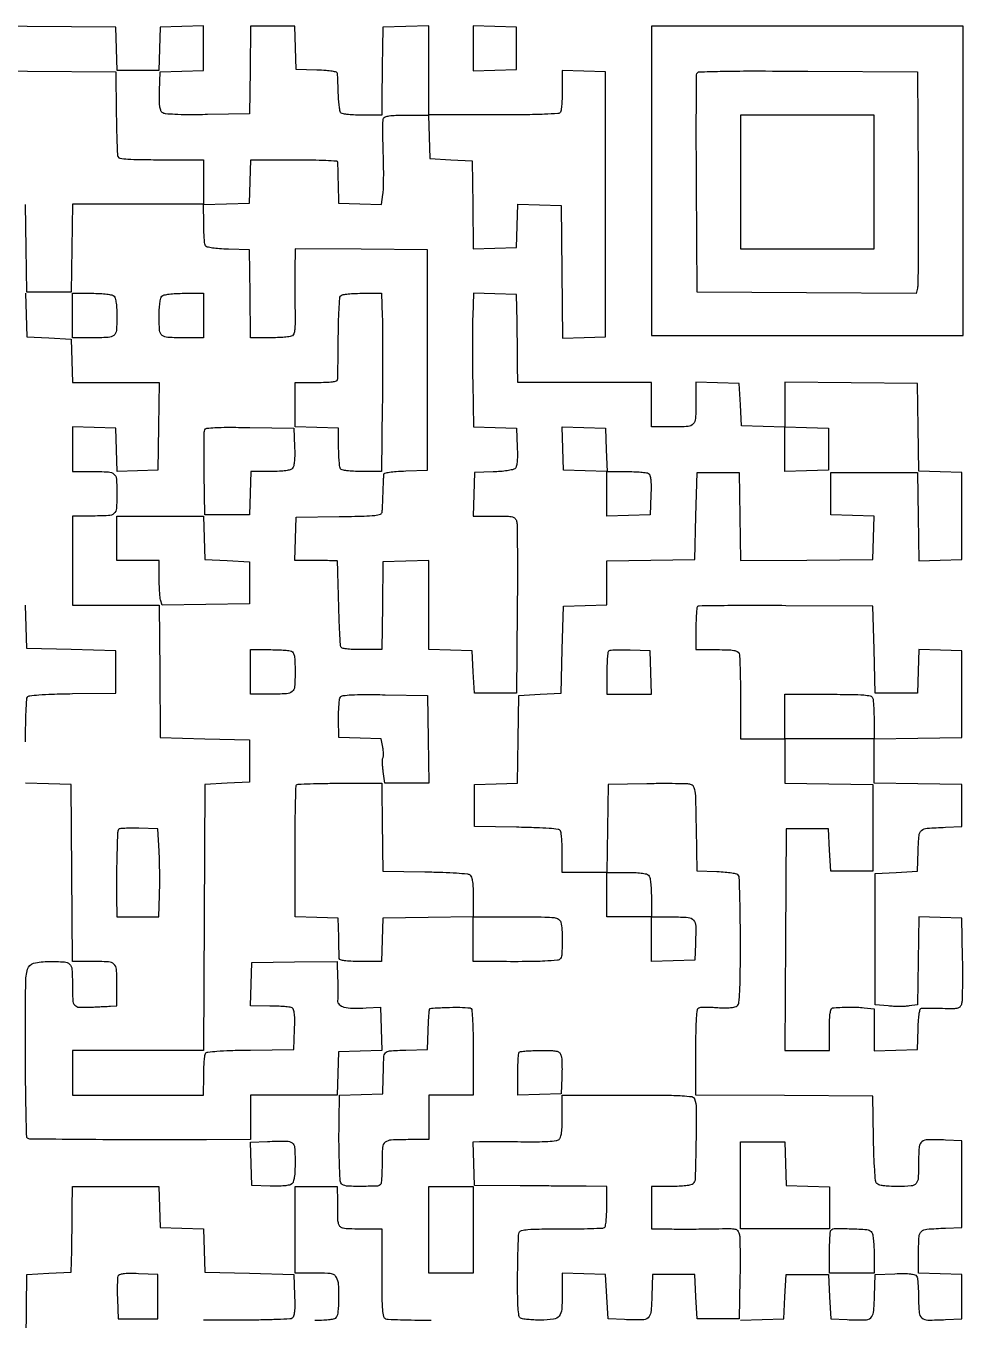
# Model space of a CAD drawing. Extents: x 156 to 936, y 100 to 969.
# Drawn here: x 536 to 936, y 417 to 969 of the extents above; entities that cross this region are included whole.
import ezdxf

# ---------------------------------------------------------------- set-up
doc = ezdxf.new("R2010")
doc.units = 0

msp = doc.modelspace()

# ---------------------------------------------------------------- linework, layer by layer
for points in [[(841, 416.924948), (850.25, 417.212474), (859.5, 417.5), (860, 427), (860.5, 436.5), (869.5, 436.5), (878.5, 436.5), (879, 427), (879.5, 417.5), (886.479083, 417.199088, 0.012739), (894.057347, 417.065605, 0.177046), (896.578192, 418.009645, 0.194277), (897.776454, 420.321238, 0.015844), (898.212602, 427.259666), (898.5, 436.5), (906.914347, 436.793098, -0.008519), (910.914541, 436.864234, -0.027159), (913.5815, 436.721251, -0.039341), (915.340297, 436.389362, -0.187221), (916.149034, 435.793098, -0.110329), (916.472448, 434.894739, -0.009569), (916.732898, 432.462007, -0.012224), (916.918958, 429.515863, -0.009191), (916.984687, 426.269052, 0.020117), (917.243616, 420.120646, 0.208495), (918.416483, 417.939726, 0.166891), (920.955518, 417.05428, 0.011976), (928.520917, 417.199088), (935.5, 417.5), (935.5, 427), (935.5, 436.5), (926.25, 436.787526), (917, 437.075052), (917, 446.018474, -0.014194), (917.190094, 452.713321, -0.199365), (918.215838, 454.834916, -0.165063), (920.527107, 455.811311, -0.009054), (928.5, 456.245668), (935.5, 456.5), (935.5, 475), (935.5, 493.5), (928.520917, 493.800912, 0.011811), (920.98911, 493.947558, 0.162596), (918.437447, 493.083447, 0.211695), (917.257441, 490.947241, 0.021864), (917, 485.062735, -0.010734), (916.841461, 477.678547, -0.161166), (915.94088, 475.304102, -0.205861), (913.880956, 474.224748, -0.019151), (908.015456, 474, -0.010979), (904.500505, 474.077192, -0.026068), (901.897686, 474.327937, -0.033142), (900.054983, 474.729223, -0.150468), (899.146237, 475.323796, -0.150078), (898.652029, 476.509893, -0.006421), (898.267561, 481.0752, -0.009449), (897.958517, 486.981462, -0.004527), (897.773792, 494.573796), (897.5, 512.5), (859.75, 512.762025), (822, 513.02405), (822, 531.405036, -0.003168), (822.057677, 540.507907, -0.013617), (822.273876, 545.922957, -0.014608), (822.613544, 549.437395, -0.276442), (823.268625, 550.272839, -0.082224), (824.098325, 550.443041, -0.007893), (826.166513, 550.489511, -0.009881), (828.649687, 550.457022, -0.007645), (831.352303, 550.32683, 0.013266), (834.34842, 550.216243, 0.025089), (836.762854, 550.312402, 0.029645), (838.585377, 550.586446, 0.121646), (839.583679, 551.069447, 0.195499), (840.358848, 552.515959, 0.013868), (840.722978, 557.169886, 0.010832), (840.938997, 564.698546, 0.001899), (840.984687, 578.872445, 0.002688), (840.923437, 589.165739, 0.004189), (840.748704, 598.032428, 0.0013), (840.513322, 605.70137, 0.134016), (840.202843, 606.706033, 0.192561), (839.466763, 607.236162, 0.02067), (837.36687, 607.666992, 0.020911), (834.539342, 608.005667, 0.010674), (830.968156, 608.206033), (822.5, 608.5), (822.227493, 626.736597, 0.001735), (822.008566, 638.626291, 0.027613), (821.697941, 642.647583, 0.103347), (821.021475, 644.570519, 0.198796), (819.727493, 645.522112, 0.054005), (818.193023, 645.728516, 0.002935), (813.307451, 645.825916, 0.004543), (807.482736, 645.854914, 0.003299), (801, 645.785515), (784.5, 645.5), (784.227935, 626.75), (783.955869, 608), (774.477935, 608), (765, 608), (764.984687, 616.25, 0.008715), (764.922014, 619.499311, 0.011727), (764.745063, 622.436726, 0.008914), (764.497985, 624.863889, 0.11214), (764.190449, 625.726088, 0.223435), (763.222567, 626.339909, 0.01141), (759.426015, 626.731244, 0.01247), (753.909881, 627.034694, 0.003691), (745.455762, 627.226088), (727.5, 627.5), (727.5, 636.5), (727.5, 645.5), (736.728072, 645.787236), (745.956143, 646.074471), (746.228072, 664.787236), (746.5, 683.5), (755.5, 684), (764.5, 684.5), (765, 703), (765.5, 721.5), (774.75, 721.787526), (784, 722.075052), (784, 731.515461), (784, 740.955869), (802.75, 741.227935), (821.5, 741.5), (822, 760), (822.5, 778.5), (831.5, 778.5), (840.5, 778.5), (840.772122, 759.734464), (841.044245, 740.968929), (869.272122, 741.234464), (897.5, 741.5), (897.787023, 750.711984), (898.074046, 759.923969), (888.787023, 760.211984), (879.5, 760.5), (879.5, 769.5), (879.5, 778.5), (898, 778.5), (916.5, 778.5), (916.772202, 759.712768), (917.044404, 740.925536), (926.272202, 741.212768), (935.5, 741.5), (935.5, 760), (935.5, 778.5), (926.271928, 778.787236), (917.043857, 779.074471), (916.771928, 797.787236), (916.5, 816.5), (888.25, 816.765573), (860, 817.031147), (860, 807.478047), (860, 797.924948), (850.75, 798.212474), (841.5, 798.5), (841, 807.5), (840.5, 816.5), (831.25, 816.787526), (822, 817.075052), (822, 809.119313, -0.01133), (821.829774, 801.607881, -0.174856), (820.858669, 799.255648, -0.19591), (818.651936, 798.200175, -0.014805), (811.893011, 798), (803, 798), (803, 807.5), (803, 817), (774.5, 817), (746, 817), (745.955913, 824.25, 0.0013), (745.924864, 827.826676, 0.000513), (745.86429, 832.748437, 0.000508), (745.787989, 838.066031, 0.000635), (745.705913, 843), (745.5, 854.5), (736.286659, 854.787041), (727.073318, 855.074081), (726.786659, 845.287041, 0.005548), (726.695431, 840.271326, 0.001816), (726.669853, 832.877992, 0.001809), (726.700964, 824.669093, 0.002043), (726.791563, 816.786976), (727.083126, 798.073952), (736.291563, 797.786976), (745.5, 797.5), (745.787955, 789.403945, -0.009297), (745.853384, 785.546182, -0.027925), (745.702116, 782.916969, -0.040485), (745.352763, 781.140998, -0.151881), (744.740571, 780.199656, -0.122658), (743.807209, 779.750369, -0.013628), (741.461407, 779.330101, -0.015939), (738.595712, 778.989946, -0.012276), (735.452616, 778.795712), (727.5, 778.5), (727.212474, 769.25), (726.924948, 760), (735.943422, 760, -0.004687), (741.535593, 759.947577, -0.053094), (743.728867, 759.672348, -0.153928), (744.852858, 759.00411, -0.122786), (745.51312, 757.75, -0.057518), (745.729034, 756.036511, -0.000828), (745.819534, 745.732813, -0.002273), (745.850416, 733.767907, -0.001496), (745.782172, 720), (745.5, 684.5), (736.5, 684.5), (727.5, 684.5), (727, 693.5), (726.5, 702.5), (717.25, 702.787526), (708, 703.075052), (708, 722.073738), (708, 741.072424), (698.25, 740.786212), (688.5, 740.5), (688.227935, 721.75), (687.955869, 703), (679.44655, 703, -0.008665), (675.532409, 703.067839, -0.026077), (672.872154, 703.299335, -0.034736), (671.119641, 703.669915, -0.245301), (670.50801, 704.25, -0.069546), (670.323431, 705.200046, -0.001304), (670.067426, 710.273438, -0.003162), (669.821287, 716.203179, -0.002107), (669.610886, 723, 0.000346), (669.426346, 729.727471, 0.000566), (669.259429, 735.432812, 0.000052), (669.103576, 740.544071, 0.062066), (669.071491, 740.75, 0.326341), (668.940457, 740.851986, 0.000762), (666.366227, 740.926563, 0.004268), (663.432777, 740.982016, 0.002591), (659.962474, 741), (650.924948, 741), (651.212474, 750.25), (651.5, 759.5), (669.75, 759.772559, 0.002183), (680.51131, 759.980267, 0.021127), (685.067987, 760.281042, 0.055213), (687.397508, 760.798236, 0.29418), (688.169085, 761.772559, 0.011258), (688.246568, 762.802954, 0.001638), (688.350056, 764.901939, 0.001853), (688.455094, 767.384728, 0.001587), (688.547715, 770, -0.001165), (688.63683, 772.577871, -0.001499), (688.731359, 774.946789, -0.001142), (688.82108, 776.932046, -0.013081), (688.87863, 777.712474, -0.307297), (689.358498, 778.286789, -0.029949), (691.21906, 778.700105, -0.023998), (694.057166, 779.015654, -0.007917), (698.25, 779.212474), (707.5, 779.5), (707.5, 826.5), (707.5, 873.5), (679.25, 873.765573), (651, 874.031147), (650.903093, 864.765573, 0.002378), (650.879193, 860.573766, 0.00144), (650.8888, 855.61122, 0.001443), (650.92674, 850.684641, 0.002538), (650.990516, 846.613047, -0.00795), (651.011215, 842.336308, -0.026717), (650.830869, 839.543279, -0.039647), (650.467082, 837.722065, -0.18441), (649.837423, 836.87836, -0.109188), (648.915308, 836.544445, -0.009984), (646.475912, 836.275149, -0.012536), (643.520903, 836.083064, -0.009495), (640.272065, 836.015313), (632.044131, 836), (631.772065, 854.75), (631.5, 873.5), (622.532999, 873.792098, -0.009786), (618.707636, 873.991711, -0.020298), (615.737125, 874.326695, -0.020215), (613.552989, 874.75425, -0.195149), (612.798312, 875.292098, -0.112486), (612.495125, 876.143444, -0.008794), (612.251635, 878.557979, -0.011635), (612.07716, 881.479656, -0.008629), (612.015313, 884.713788), (612, 892.927576), (621.75, 893.213788), (631.5, 893.5), (631.787526, 902.75), (632.075052, 912), (650.537526, 912, -0.003987), (658.33835, 911.937789, -0.00948), (664.135604, 911.735331, -0.004474), (668.625211, 911.45294, -0.369537), (669.083333, 911, -0.013445), (669.122508, 910.304329, -0.000586), (669.191146, 907.870313, -0.000995), (669.263423, 904.983263, -0.00071), (669.333333, 901.75), (669.5, 893.5), (678.683232, 893.213358), (687.866465, 892.926715), (688.486019, 897.213358, 0.02831), (688.69994, 899.667934, 0.005305), (688.788939, 904.181252, 0.005662), (688.777223, 909.464292, 0.005153), (688.647223, 914.914309, -0.003867), (688.508829, 920.150912, -0.005591), (688.474075, 924.780524, -0.003031), (688.512103, 928.685722, -0.087877), (688.701425, 929.664309, -0.231586), (689.393785, 930.308328, -0.03991), (691.196082, 930.700611, -0.026403), (694.05223, 930.934606, -0.007238), (698.569463, 931), (707.924948, 931), (708.212474, 921.75), (708.5, 912.5), (717.5, 912), (726.5, 911.5), (726.772202, 892.712768), (727.044404, 873.925536), (736.272202, 874.212768), (745.5, 874.5), (745.788016, 883.787023), (746.076031, 893.074046), (755.288016, 892.787023), (764.5, 892.5), (764.765637, 864.212681), (765.031273, 835.925362), (774.265637, 836.212681), (783.5, 836.5), (783.5, 893), (783.5, 949.5), (774.25, 949.787526), (765, 950.075052), (764.984687, 941.787526, -0.008482), (764.923324, 938.525887, -0.011478), (764.750271, 935.582725, -0.008592), (764.508938, 933.149717, -0.11303), (764.208179, 932.3026, -0.239104), (763.161422, 931.68204, -0.005888), (757.418179, 931.371786, -0.00835), (749.119991, 931.16019, -0.002152), (735.723492, 931.100035), (708, 931.094871), (708, 950.083647), (708, 969.072424), (698.25, 968.786212), (688.5, 968.5), (688.301866, 959.5, 0.001399), (688.222149, 955.351665, 0.000771), (688.146698, 950.279687, 0.000769), (688.086031, 945.136501, 0.001235), (688.051866, 940.75), (688, 931), (679.559017, 931, -0.010038), (675.927162, 931.072917, -0.021651), (673.140954, 931.305949, -0.022546), (671.115368, 931.657455, -0.202792), (670.396482, 932.167496, -0.100585), (670.101562, 932.967775, -0.009281), (669.817774, 935.072525, -0.011671), (669.582448, 937.619776, -0.008894), (669.439655, 940.417496, 0.000806), (669.342087, 943.218451, 0.001059), (669.243474, 945.775265, 0.00077), (669.152971, 947.918248, 0.010109), (669.10219, 948.711067, 0.306771), (668.642083, 949.280628, 0.032044), (666.882059, 949.696294, 0.025207), (664.192283, 950.013674, 0.00851), (660.25, 950.211067), (651.5, 950.5), (651.212474, 959.75), (650.924948, 969), (641.484539, 969), (632.044131, 969), (631.772065, 950.25), (631.5, 931.5), (613.630851, 931.226441, -0.003819), (605.287537, 931.162451, -0.011716), (599.636844, 931.294702, -0.011656), (595.689369, 931.572043, -0.150949), (594.342896, 932.130385, -0.142536), (593.676744, 933.114815, -0.047636), (593.299495, 934.829635, -0.030291), (593.141695, 937.422674, -0.008942), (593.212045, 941.403945), (593.5, 949.5), (602.75, 949.787526), (612, 950.075052), (612, 959.575052), (612, 969.075052), (602.75, 968.787526), (593.5, 968.5), (593.212474, 959.25), (592.924948, 950), (584, 950), (575.075052, 950), (574.787526, 959.25), (574.5, 968.5), (536.75, 968.762025), (499, 969.02405)], [(499.075369, 950.023977), (536.787684, 949.761988), (574.5, 949.5), (574.713981, 932.065056, 0.002611), (574.832549, 925.288609, 0.003897), (575.013341, 919.365328, 0.001701), (575.224165, 914.313702, 0.080497), (575.432596, 913.315056, 0.272159), (576.294534, 912.628044, 0.017669), (579.605424, 912.275229, 0.014594), (584.84785, 912.056802, 0.003114), (593.968615, 912), (612, 912), (612, 902.5), (612, 893), (584.022065, 893), (556.044131, 893), (555.772065, 874.25), (555.5, 855.5), (546, 855.5), (536.5, 855.5), (536.228072, 874.212764), (535.956143, 892.925529)], [(535.924948, 855), (536.212474, 845.75), (536.5, 836.5), (546, 836), (555.5, 835.5), (555.787526, 826.25), (556.075052, 817), (574.559591, 817), (593.044131, 817), (592.772065, 798.25), (592.5, 779.5), (583.788034, 779.211622), (575.076067, 778.923244), (574.788034, 788.211622), (574.5, 797.5), (565.25, 797.787526), (556, 798.075052), (556, 788.537526), (556, 779), (563.918213, 779, -0.011011), (571.358591, 778.836127, -0.16771), (573.720139, 777.902823, -0.201251), (574.787494, 775.774803, -0.016928), (575, 769.5, -0.016928), (574.787494, 763.225197, -0.201251), (573.720139, 761.097177, -0.16771), (571.358591, 760.163873, -0.011011), (563.918213, 760), (556, 760), (556, 741), (556, 722), (574.484427, 722), (592.968853, 722), (593.234427, 693.75), (593.5, 665.5), (612.5, 665), (631.5, 664.5), (631.5, 655.5), (631.5, 646.5), (622, 646), (612.5, 645.5), (612.241743, 588.75), (611.983486, 532), (583.991743, 532), (556, 532), (556, 522.5), (556, 513), (584, 513), (612, 513), (612.015313, 521.25, -0.008719), (612.078012, 524.499351, -0.011731), (612.255038, 527.43689, -0.008919), (612.502227, 529.86414, -0.112125), (612.809897, 530.726647, -0.224357), (613.785498, 531.342971, -0.01105), (617.675066, 531.732937, -0.012194), (623.331725, 532.035521, -0.003561), (632.044584, 532.226647), (650.5, 532.5), (650.793098, 540.914347, 0.008519), (650.864234, 544.914541, 0.027159), (650.721251, 547.5815, 0.039341), (650.389362, 549.340297, 0.187221), (649.793098, 550.149034, 0.110544), (648.893389, 550.472502, 0.009485), (646.445387, 550.732898, 0.01216), (643.480966, 550.918962, 0.009129), (640.212474, 550.984687), (631.924948, 551), (632.212474, 560.25), (632.5, 569.5), (650.75, 569.772559), (669, 570.045117), (669.155525, 562.772559, -0.00282), (669.201858, 559.829464, -0.003176), (669.212468, 557.0003, -0.002908), (669.192207, 554.593591, -0.017187), (669.130976, 553.334847, 0.233255), (669.794621, 551.650545, 0.121058), (671.830393, 550.548425, 0.060153), (675.526534, 550.046037, 0.017397), (681.295286, 550.160598), (687.5, 550.5), (687.787023, 541.288016), (688.074046, 532.076031), (678.787023, 531.788016), (669.5, 531.5), (669.212474, 522.25), (668.924948, 513), (650.462474, 513), (632, 513), (632, 503.5), (632, 494), (613.25, 493.938736, -0.001122), (584.337147, 493.909167, -0.001836), (559.834841, 494.029084, -0.000258), (538.117412, 494.226348, -0.136838), (536.849175, 494.593215, -0.253252), (536.502521, 495.19705, -0.000587), (536.249445, 505.783854, -0.003523), (536.061133, 517.792195, -0.002159), (536, 531.952028, -0.001396), (536.08054, 560.805854, -0.062941), (536.861723, 566.72132, -0.277448), (539.444968, 569.238779, -0.057869), (546, 570, -0.014121), (552.625004, 569.812858, -0.184785), (554.828416, 568.823777, -0.183923), (555.814099, 566.614433, -0.013966), (556, 559.960399, 0.011554), (556.150871, 553.432197, 0.173758), (557.002542, 551.362007, 0.206103), (558.916266, 550.484543, 0.017157), (564.5, 550.545495, -0.000179), (566.615918, 550.640497, -0.000154), (568.839062, 550.738829, -0.000155), (570.855459, 550.826765, -0.000451), (572.25, 550.88589), (575, 551), (575, 559.893011, 0.014757), (574.800534, 566.650009, 0.195383), (573.748184, 568.857058, 0.17532), (571.402542, 569.829078, 0.011436), (563.930238, 570), (556.02405, 570), (555.762025, 607.75), (555.5, 645.5), (545.75, 645.786212), (536, 646.072424)], [(536.015313, 663.75, -0.00409), (536.077624, 670.640992, -0.006156), (536.255038, 676.646265, -0.002746), (536.496678, 681.746807, -0.128991), (536.809897, 682.726647, -0.224357), (537.785498, 683.342971, -0.01105), (541.675066, 683.732937, -0.012194), (547.331725, 684.035521, -0.003561), (556.044584, 684.226647), (574.5, 684.5), (574.5, 693.5), (574.5, 702.5), (555.5, 703), (536.5, 703.5), (536.212474, 712.75), (535.924948, 722)], [(536.234427, 408.25), (536.5, 436.5), (546, 437), (555.5, 437.5), (555.698134, 446.5, 0.00132), (555.777843, 450.614249, 0.000758), (555.853302, 455.573438, 0.000758), (555.91401, 460.556383, 0.001265), (555.948134, 464.75), (556, 474), (574.461067, 474), (592.922134, 474), (593.211067, 465.25), (593.5, 456.5), (602.712964, 456.212964), (611.925929, 455.925929), (612.212964, 446.712964), (612.5, 437.5), (631.5, 437), (650.5, 436.5), (650.791346, 427.58457, -0.007874), (650.863419, 423.325344, -0.025891), (650.721257, 420.518036, -0.03736), (650.391596, 418.675579, -0.190691), (649.791346, 417.849883, -0.128512), (648.762945, 417.520772, -0.002855), (643.518395, 417.266784, -0.006279), (637.337215, 417.08053, -0.004181), (630.25, 417.015313), (612, 417)], [(659.403457, 417, 0.009478), (663.215496, 417.07227, 0.024048), (665.974152, 417.310096, 0.029197), (667.893114, 417.684052, 0.191655), (668.670047, 418.25, 0.121361), (669.436034, 420.553882, 0.014395), (669.710874, 425.975505, 0.016606), (669.649162, 431.413982, 0.079861), (669.023974, 434.436944, 0.083415), (668.163068, 435.907063, 0.15396), (667.007442, 436.646257, 0.060777), (664.926856, 436.943995, 0.005184), (659.524751, 437), (651, 437), (651, 455.5), (651, 474), (660, 474), (669, 474), (669.118421, 467.75, -0.002506), (669.152646, 465.293713, -0.003445), (669.15713, 463.085205, -0.002217), (669.139896, 461.23091, -0.040916), (669.083902, 460.646442, 0.066498), (669.063755, 460.19398, 0.018384), (669.152698, 459.486536, 0.018227), (669.313721, 458.685115, 0.018152), (669.532868, 457.896442, 0.158056), (670.253408, 456.888966, 0.110468), (671.540132, 456.319922, 0.043495), (673.926792, 456.057761, 0.005618), (679.067388, 456), (688, 456), (688, 437.106989, 0.002389), (688.050787, 426.478191, 0.017848), (688.278963, 421.438886, 0.035117), (688.708785, 418.61679, 0.25083), (689.581787, 417.606989, 0.081716), (690.759931, 417.364071, 0.002287), (695.9624, 417.178303, 0.004625), (702.101301, 417.044039, 0.003154), (709.081787, 417)]]:
    msp.add_lwpolyline(points, format="xyb")
for points in [[(727, 959.5), (727, 949.924948), (736.25, 950.212474), (745.5, 950.5), (745.5, 959.5), (745.5, 968.5), (736.25, 968.787526), (727, 969.075052)], [(803, 903), (803, 837), (869.5, 837), (936, 837), (936, 903), (936, 969), (869.5, 969), (803, 969)], [(841, 902.5), (841, 874), (869.5, 874), (898, 874), (898, 902.5), (898, 931), (869.5, 931), (841, 931)], [(878.5, 788.5), (878.5, 779.5), (869.25, 779.212474), (860, 778.924948), (860, 788.5), (860, 798.075052), (869.25, 797.787526), (878.5, 797.5)], [(860.212474, 483.75), (860.5, 474.5), (869.75, 474.212474), (879, 473.924948), (879, 464.962474), (879, 456), (860, 456), (841, 456), (841, 474.5), (841, 493), (850.462474, 493), (859.924948, 493)], [(726.95, 455.5), (726.95, 437), (717.475, 437), (708, 437), (708, 455.5), (708, 474), (717.475, 474), (726.95, 474)]]:
    msp.add_lwpolyline(points, close=True)
for points in [[(916.777529, 904.5, -0.001169), (916.844214, 887.089041, -0.00181), (916.812248, 872.054912, -0.000538), (916.723164, 858.995066, -0.057675), (916.505999, 857.240125), (915.956939, 854.980251), (869.22847, 855.240125), (822.5, 855.5), (822.239372, 901.5, -0.000997), (822.174287, 919.225103, -0.001596), (822.197198, 934.357597, -0.000282), (822.267665, 947.72814, -0.090314), (822.461789, 948.759906, -0.301449), (823.45055, 949.464468, -0.003096), (832.402033, 949.70934, -0.005599), (845.68089, 949.841585, -0.001079), (869.722417, 949.759906), (916.5, 949.5)], [(573.8, 853.8, -0.142062), (574.301898, 852.888147, -0.021703), (574.672007, 850.825282, -0.021121), (574.91981, 848.136184, -0.012415), (575, 844.906989, -0.019554), (574.772902, 839.102218, -0.206765), (573.690254, 837.052708, -0.159949), (571.310519, 836.157481, -0.01065), (563.918213, 836), (556, 836), (556, 845.5), (556, 855), (564.3, 855, -0.011084), (567.828493, 854.92177, -0.020332), (570.693122, 854.677711, -0.021091), (572.860329, 854.310542, -0.144849)], [(612, 845.5), (612, 836), (604.081787, 836, -0.01065), (596.689481, 836.157481, -0.159949), (594.309746, 837.052708, -0.206765), (593.227098, 839.102218, -0.019554), (593, 844.906989, -0.012415), (593.08019, 848.136184, -0.021121), (593.327993, 850.825282, -0.021703), (593.698102, 852.888147, -0.142062), (594.2, 853.8, -0.144849), (595.139671, 854.310542, -0.021091), (597.306878, 854.677711, -0.020332), (600.171507, 854.92177, -0.011084), (603.7, 855), (612, 855)], [(688.213788, 845.25, -0.006062), (688.308145, 839.771779, -0.001233), (688.333682, 830.065625, -0.0013), (688.306194, 818.780511, -0.001219), (688.220024, 807.25), (687.940048, 779), (679.529041, 779, -0.009938), (675.866448, 779.072805, -0.022399), (673.10041, 779.307207, -0.024402), (671.114821, 779.664681, -0.200187), (670.382871, 780.189519, -0.108579), (670.089785, 781.025326, -0.008429), (669.841967, 783.397383, -0.011202), (669.655753, 786.265452, -0.008318), (669.573854, 789.439519), (669.5, 797.5), (660.25, 797.787526), (651, 798.075052), (651, 807.537526), (651, 817), (660, 817, 0.00748), (664.241938, 817.063461, 0.026484), (666.954532, 817.28878, 0.038999), (668.648578, 817.656565, 0.29915), (669.146091, 818.25, 0.024522), (669.208563, 819.176686, 0.000471), (669.291876, 823.981905, 0.001139), (669.371061, 829.591172, 0.000763), (669.437231, 836.007548, -0.004275), (669.548467, 842.423304, -0.006375), (669.765235, 848.030974, -0.003024), (670.038224, 852.7788, -0.12314), (670.350156, 853.757548, -0.194127), (671.113094, 854.318196, -0.028913), (673.022243, 854.690203, -0.024052), (675.759248, 854.92765, -0.009611), (679.522805, 855), (687.927576, 855)], [(650.793771, 789.655204, -0.01153), (650.842502, 786.264652, -0.021342), (650.701133, 783.514748, -0.023545), (650.405224, 781.431833, -0.126804), (649.921326, 780.405204, -0.14531), (648.94081, 779.749444, -0.038548), (647.085306, 779.327081, -0.027224), (644.359698, 779.074732, -0.009472), (640.415081, 779), (632.075052, 779), (631.787526, 769.75), (631.5, 760.5), (622, 760.5), (612.5, 760.5), (612.225464, 777.964868, -0.002787), (612.156609, 784.752267, -0.004167), (612.178932, 790.683445, -0.00181), (612.258462, 795.743077, -0.086986), (612.452578, 796.737017, -0.277091), (613.324438, 797.418954, -0.017376), (616.71348, 797.719336, -0.01417), (622.122145, 797.856286, -0.002868), (631.727115, 797.772149), (650.5, 797.5)], [(783.787526, 788.25), (784.075052, 779), (792.287526, 778.984687, -0.009211), (795.527258, 778.918956, -0.012245), (798.467433, 778.732898, -0.009596), (800.895183, 778.472431, -0.110258), (801.793098, 778.149034, -0.187221), (802.389362, 777.340297, -0.039341), (802.721251, 775.5815, -0.027159), (802.864234, 772.914541, -0.008519), (802.793098, 768.914347), (802.5, 760.5), (793.25, 760.212474), (784, 759.924948), (784, 769.424948), (784, 778.924948), (774.75, 779.212474), (765.5, 779.5), (765.211971, 788.788029), (764.923942, 798.076058), (774.211971, 797.788029), (783.5, 797.5)], [(612.212474, 750.75), (612.5, 741.5), (622, 741), (631.5, 740.5), (631.5, 731.5), (631.5, 722.5), (612.872284, 722.228384), (594.244568, 721.956769), (593.635939, 724.228384, -0.04133), (593.398588, 725.538935, -0.007823), (593.202083, 727.9624, -0.008307), (593.063554, 730.807762, -0.007538), (593.013655, 733.75), (593, 741), (584, 741), (575, 741), (575, 750.5), (575, 760), (593.462474, 760), (611.924948, 760)], [(822.678659, 721.345326, 0.174229), (822.408139, 720.771304, 0.006045), (822.199356, 718.271231, 0.010643), (822.04921, 715.267363, 0.007165), (822, 711.833333), (822, 703), (830.893011, 703, -0.00673), (835.571713, 702.937024, -0.034532), (838.154102, 702.688469, -0.06988), (839.653872, 702.217093, -0.192406), (840.393011, 701.418213, -0.081401), (840.635772, 700.244542, -0.002396), (840.821697, 695.184475, -0.00474), (840.955951, 689.207024, -0.003244), (841, 682.418213), (841, 665), (850.5, 665), (860, 665), (860, 655.522065), (860, 646.044131), (878.75, 645.772065), (897.5, 645.5), (897.5, 627), (897.5, 608.5), (888.5, 608.5), (879.5, 608.5), (879, 617.5), (878.5, 626.5), (869.5, 626.5), (860.5, 626.5), (860.240208, 579.25), (859.980417, 532), (869.490208, 532), (879, 532), (879, 541, -0.007478), (879.063449, 545.242206, -0.026489), (879.288753, 547.954499, -0.039024), (879.65654, 549.648024, -0.29933), (880.25, 550.145107, -0.015961), (883.470189, 550.415102, -0.011113), (887.116911, 550.522723, -0.011193), (890.708039, 550.468464, -0.018189), (893.75, 550.243351), (898, 549.772912), (898, 540.84893), (898, 531.924948), (907.25, 532.212474), (916.5, 532.5), (916.788933, 541.25, -0.008513), (916.986328, 545.191842, -0.025198), (917.303742, 547.882036, -0.03201), (917.719422, 549.642834, -0.306528), (918.288933, 550.103467, -0.022213), (919.094852, 550.136373, -0.001481), (921.408945, 550.121163, -0.002134), (924.16835, 550.083078, -0.001595), (927.209602, 550.018417, 0.005646), (932.010131, 549.955262, 0.063929), (933.891915, 550.19329, 0.171243), (934.879098, 550.858136, 0.099633), (935.494778, 552.16495, 0.053713), (935.711545, 553.768641, 0.003003), (935.817507, 558.807829, 0.004598), (935.852496, 564.817956, 0.00335), (935.785177, 571.5), (935.5, 588.5), (926.272202, 588.787232), (917.044404, 589.074464), (916.772202, 570.287232), (916.5, 551.5), (913, 551, -0.025271), (911.275512, 550.842002, -0.010209), (908.9125, 550.79375, -0.010071), (906.362159, 550.845125, -0.012595), (904, 551), (898.5, 551.5), (898.5, 579.5), (898.5, 607.5), (907.5, 608), (916.5, 608.5), (916.788797, 617.240685, -0.014923), (917.198354, 623.746161, -0.195196), (918.289491, 625.850964, -0.159803), (920.633677, 626.81473, -0.009206), (928.5, 627.245668), (935.5, 627.5), (935.5, 636.5), (935.5, 645.5), (916.75, 645.772065), (898, 646.044131), (898, 655.5), (898, 664.955869), (916.75, 665.227935), (935.5, 665.5), (935.5, 684), (935.5, 702.5), (926.288016, 702.787023), (917.076031, 703.074046), (916.788016, 693.787023), (916.5, 684.5), (907.5, 684.5), (898.5, 684.5), (898, 703), (897.5, 721.5), (860.428659, 721.761992, 0.001726), (846.167217, 721.813557, 0.0028), (834.047669, 721.747669, 0.000443), (823.32963, 721.619865, 0.195585)], [(649.418213, 702.393011, -0.18666), (650.209997, 701.676577, -0.072682), (650.683962, 700.251766, -0.036534), (650.93529, 697.820122, -0.007489), (651, 693.5, -0.016928), (650.787494, 687.225197, -0.201251), (649.720139, 685.097177, -0.16771), (647.358591, 684.163873, -0.011011), (639.918213, 684), (632, 684), (632, 693.5), (632, 703), (639.918213, 703, -0.00705), (643.066073, 702.955615, -0.008902), (645.9751, 702.821697, -0.007317), (648.400281, 702.631074, -0.06844)], [(784.702644, 702.369311, 0.173269), (784.422807, 701.77838, 0.006396), (784.206402, 699.278277, 0.010972), (784.050964, 696.269043, 0.007416), (784, 692.833333), (784, 684), (793.537526, 684), (803.075052, 684), (802.787526, 693.25), (802.5, 702.5), (793.952644, 702.785977, 0.007913), (790.626528, 702.84459, 0.011703), (787.709672, 702.781547, 0.007016), (785.290922, 702.638564, 0.179987)], [(707.772065, 664.75), (708.044131, 646), (698.650896, 646), (689.257661, 646), (688.590045, 651.032736, -0.01287), (688.377295, 653.029503, -0.016748), (688.291058, 654.866242, -0.014439), (688.314483, 656.382227, -0.128004), (688.509719, 657.015725, 0.119844), (688.698294, 657.594398, 0.02283), (688.732669, 658.709347, 0.023175), (688.650889, 660.04452, 0.019485), (688.443994, 661.446847), (687.790979, 664.927714), (678.760128, 665.213857), (669.729277, 665.5), (669.580599, 673.5, -0.010964), (669.591159, 676.656781, -0.014559), (669.747241, 679.523654, -0.01184), (670.000824, 681.880409, -0.125085), (670.356675, 682.772015, -0.209585), (671.456585, 683.414977, -0.015829), (674.977465, 683.711941, -0.013623), (680.390277, 683.848612, -0.003255), (689.390715, 683.772015), (707.5, 683.5)], [(897.402605, 682.393213, -0.068787), (897.636997, 681.387849, -0.007182), (897.824515, 678.967756, -0.008801), (897.956323, 676.064265, -0.006941), (898, 672.918213), (898, 665), (879, 665), (860, 665), (860, 674.475), (860, 683.95), (878.402605, 683.95, -0.002514), (888.653985, 683.898456, -0.017926), (893.611218, 683.670735, -0.034195), (896.412054, 683.247094, -0.251592)], [(688.079024, 636.75, 0.00076), (688.121575, 632.521955, 0.000437), (688.185059, 627.426563, 0.000437), (688.257785, 622.307432, 0.000729), (688.329024, 618), (688.5, 608.5), (706.426204, 608.226208, -0.004527), (714.018538, 608.041483, -0.009449), (719.9248, 607.732439, -0.006421), (724.490107, 607.347971, -0.150078), (725.676204, 606.853763, -0.153905), (726.279311, 605.918316, -0.032122), (726.67771, 603.982997, -0.024916), (726.924918, 601.212024, -0.00979), (727, 597.377555), (727, 589), (745.383369, 589, -0.00165), (757.494077, 588.96004, -0.027846), (761.484538, 588.711202, -0.107359), (763.391887, 588.053934, -0.193151), (764.369714, 586.75, -0.054273), (764.859289, 583.583519, -0.01373), (764.950562, 578.368256, -0.009817), (764.795772, 573.138906, -0.130018), (764.216011, 571.315273, -0.23202), (762.898204, 570.510167, -0.010776), (757.524769, 570.128529, -0.011328), (749.471632, 569.913473, -0.002796), (736.25, 569.933947), (727, 570), (727, 579.521593), (727, 589.043186), (707.75, 588.771593), (688.5, 588.5), (688.212474, 579.25), (687.924948, 570), (678.962474, 570, -0.007472), (674.732938, 570.063211, -0.026725), (672.038817, 570.288222, -0.039868), (670.365052, 570.656288, -0.303518), (669.879729, 571.25, -0.015436), (669.825481, 572.082738, -0.001022), (669.748319, 574.482813, -0.001477), (669.670629, 577.344677, -0.001104), (669.60127, 580.5), (669.443083, 588.5), (660.221541, 588.787526), (651, 589.075052), (651, 616.870859, -0.002244), (651.04805, 627.574803, -0.00361), (651.195833, 636.697482, -0.00074), (651.39516, 644.701556, -0.192066), (651.666667, 645.333333, -0.187801), (652.280493, 645.603134, -0.001706), (657.376042, 645.804167, -0.00551), (663.28273, 645.951873, -0.003496), (670.166667, 646), (688, 646)], [(575.686039, 626.289098, 0.128481), (575.279239, 624.931974, 0.001839), (575.006311, 616.403042, 0.005392), (574.843969, 607.141159, 0.005175), (574.877856, 597.75), (575, 589), (583.90347, 589), (592.806941, 589), (593.15347, 598.25, 0.007241), (593.250578, 602.478137, 0.004166), (593.251332, 607.573437, 0.004162), (593.166817, 612.692458, 0.006938), (593, 617), (592.5, 626.5), (584.333181, 626.789098, 0.009213), (581.168591, 626.842769, 0.014073), (578.42427, 626.761476, 0.008543), (576.172359, 626.592621, 0.23733)], [(801.8, 606.8, -0.144849), (802.310542, 605.860329, -0.021091), (802.677711, 603.693122, -0.020332), (802.92177, 600.828493, -0.011084), (803, 597.3), (803, 589), (811.980948, 589, -0.01682), (818.732324, 588.772817, -0.202101), (821.009281, 587.627338, -0.176722), (821.941866, 585.11956, -0.012322), (821.800912, 577.479083), (821.5, 570.5), (812.25, 570.212474), (803, 569.924948), (803, 579.462474), (803, 589), (793.5, 589), (784, 589), (784, 598.5), (784, 608), (792.3, 608, -0.011084), (795.828493, 607.92177, -0.020332), (798.693122, 607.677711, -0.021091), (800.860329, 607.310542, -0.144849)], [(725.725, 550.156074, -0.344238), (726.355301, 549.520213, -0.013094), (726.681337, 545.976868, -0.013257), (726.893207, 540.554852, -0.003136), (726.95, 531.5), (726.95, 513), (717.475, 513), (708, 513), (708, 503.5), (708, 494), (700.25, 493.986345, 0.009697), (692.010717, 493.812016, 0.157858), (689.447863, 492.865795, 0.211562), (688.295617, 490.6899, 0.019345), (688.0991, 484.422602, -0.007187), (688.076063, 481.147103, -0.010018), (687.954636, 478.218755, -0.006806), (687.771723, 475.787415, -0.116744), (687.521195, 475.034294, -0.247905), (686.11725, 474.209416, -0.009153), (679.764335, 474.038541, -0.012514), (673.545106, 474.1408, -0.131569), (671.13785, 474.893642, -0.242553), (670.276595, 476.363089, -0.005045), (669.890844, 485.097349, -0.009763), (669.73069, 496.125251, -0.004747), (669.934916, 510.212474), (670, 512.924948), (679.25, 513.212474), (688.5, 513.5), (688.6194, 520.5, -0.00496), (688.851366, 529.096933, -0.164271), (689.574581, 531.003677, -0.207186), (691.27387, 531.87552, -0.008595), (698.25, 532.212474), (707.5, 532.5), (707.769726, 540.5, -0.003701), (707.898764, 543.637409, -0.005151), (708.063999, 546.44375, -0.003233), (708.242145, 548.79629, -0.064478), (708.392743, 549.5, -0.302903), (709.170376, 550.082564, -0.004222), (715.335938, 550.3681, -0.011761), (721.346281, 550.454136, -0.029388)], [(764.53186, 529.729083, -0.045288), (764.735265, 528.430652, -0.00895), (764.846004, 526.075142, -0.009416), (764.874264, 523.317546, -0.008627), (764.800912, 520.479083), (764.5, 513.5), (755.25, 513.212474), (746, 512.924948), (746, 521.795808, -0.007009), (746.048332, 525.243385, -0.010438), (746.195833, 528.256685, -0.00583), (746.400781, 530.767459, -0.174822), (746.666667, 531.333333, -0.173043), (747.226591, 531.598788, -0.00648), (749.57982, 531.804167, -0.011049), (752.413417, 531.951642, -0.007476), (755.647615, 532, -0.005348), (760.764113, 531.945275, -0.057278), (762.818035, 531.664578, -0.156921), (763.887372, 530.991836, -0.113491)], [(821.393011, 511.418213, -0.09206), (822.145544, 507.347604, -0.003894), (822.019097, 492.616753, -0.00225), (821.699267, 477.295436, -0.192327), (820.8, 475.2, -0.144849), (819.860329, 474.689458, -0.021091), (817.693122, 474.322289, -0.020332), (814.828493, 474.07823, -0.011084), (811.3, 474), (803, 474), (803, 465), (803, 456), (811.75, 455.881396, 0.003042), (815.798511, 455.851153, 0.001646), (820.781082, 455.860646, 0.001639), (825.854449, 455.903642, 0.002586), (830.206875, 455.97731, -0.003838), (836.432435, 456.067084, -0.052819), (838.676112, 455.844689, -0.166295), (839.80958, 455.174602, -0.116932), (840.492051, 453.845914, -0.053664), (840.70984, 452.236079, -0.003023), (840.816706, 447.195362, -0.004616), (840.852295, 441.18282, -0.003365), (840.785177, 434.5), (840.5, 417.5), (831.5, 417.5), (822.5, 417.5), (822, 427), (821.5, 436.5), (812.5, 436.5), (803.5, 436.5), (803.212602, 427.259666, -0.015844), (802.776454, 420.321238, -0.194277), (801.578192, 418.009645, -0.177046), (799.057347, 417.065605, -0.012739), (791.479083, 417.199088), (784.5, 417.5), (784, 427), (783.5, 436.5), (774.25, 436.787526), (765, 437.075052), (765, 428.971784, -0.015691), (764.768958, 421.611166, -0.150506), (763.672256, 418.71097, -0.199676), (761.273787, 417.349362, -0.031081), (755.714816, 417.015313, -0.01064), (752.855607, 417.082238, -0.013673), (750.232376, 417.271508, -0.011508), (748.067075, 417.537839, -0.105316), (747.182635, 417.865963, -0.218916), (746.507888, 418.907967, -0.018723), (746.162117, 422.152299, -0.014959), (745.965061, 427.226182, -0.003427), (745.947489, 435.807571, -0.003108), (746.020943, 442.471506, -0.004557), (746.175404, 448.331491, -0.00225), (746.374004, 453.298091, -0.08066), (746.607912, 454.420619, -0.253163), (747.559415, 455.235955, -0.032378), (750.315675, 455.646443, -0.018082), (755.104278, 455.87143, -0.002789), (764.619493, 455.921019, 0.003225), (771.371428, 455.962095, 0.004949), (777.2178, 456.093263, 0.001833), (782.23313, 456.273876, 0.12919), (783.026435, 456.516338, 0.219873), (783.411963, 457.099214, 0.011064), (783.714015, 459.420824, 0.016046), (783.929392, 462.280952, 0.010769), (784, 465.559017), (784, 474), (775.25, 474.080468, 0.000068), (770.615373, 474.122461, 0.000019), (763.342188, 474.187099, 0.000019), (755.10741, 474.25966, 0.00002), (747, 474.330468), (727.5, 474.5), (727.212474, 483.75), (726.924948, 493), (729.712474, 493.147021, -0.012555), (731.503528, 493.19644, -0.0011), (736.045303, 493.197697, -0.001443), (741.463383, 493.171644, -0.001122), (747.356643, 493.113082, 0.005017), (754.06034, 493.098695, 0.013017), (758.887373, 493.262494, 0.01268), (762.361598, 493.559614, 0.146549), (763.606643, 494.088506, 0.149513), (764.261739, 495.085683, 0.036626), (764.678197, 497.028134, 0.025847), (764.926972, 499.903673, 0.008654), (765, 504.122445), (765, 513), (792.893011, 513, -0.001482), (808.897163, 512.952559, -0.01238), (816.135087, 512.730382, -0.020733), (820.2442, 512.33094, -0.273)], [(651, 484.505868, -0.009613), (650.924986, 480.604378, -0.027387), (650.672182, 477.900018, -0.038689), (650.249458, 476.055669, -0.144857), (649.594796, 475.078674, -0.126804), (648.568167, 474.594776, -0.023545), (646.485252, 474.298867, -0.021342), (643.735348, 474.157498, -0.01153), (640.344796, 474.206229), (632.5, 474.5), (632.213064, 483.705445), (631.926128, 492.91089), (639.213064, 493.205445, -0.008304), (647.358666, 493.39929, -0.162151), (649.7182, 492.632217, -0.220327), (650.791694, 490.67303, -0.016884)], [(896.8, 454.8, -0.144849), (897.310542, 453.860329, -0.021091), (897.677711, 451.693122, -0.020332), (897.92177, 448.828493, -0.011084), (898, 445.3), (898, 437), (888.5, 437), (879, 437), (879, 445.833333, -0.007039), (879.048334, 449.266524, -0.010477), (879.195833, 452.267708, -0.005871), (879.400808, 454.76784, -0.174709), (879.666667, 455.333333, -0.197627), (881.45253, 456.078242, -0.009016), (888.204595, 455.989878, -0.00945), (894.92503, 455.653458, -0.181061)], [(575.441101, 435.707108, 0.079544), (575.246532, 434.783627, 0.006246), (575.154758, 432.264197, 0.008375), (575.133077, 429.240202, 0.006309), (575.206869, 425.916411), (575.5, 417.5), (584, 417.5), (592.5, 417.5), (592.5, 427), (592.5, 436.5), (584.234232, 436.790697, 0.007725), (580.117901, 436.871817, 0.031728), (577.628135, 436.724302, 0.05562), (576.111481, 436.3632, 0.21825)]]:
    msp.add_lwpolyline(points, format="xyb", close=True)

doc.saveas('drawing.dxf')
